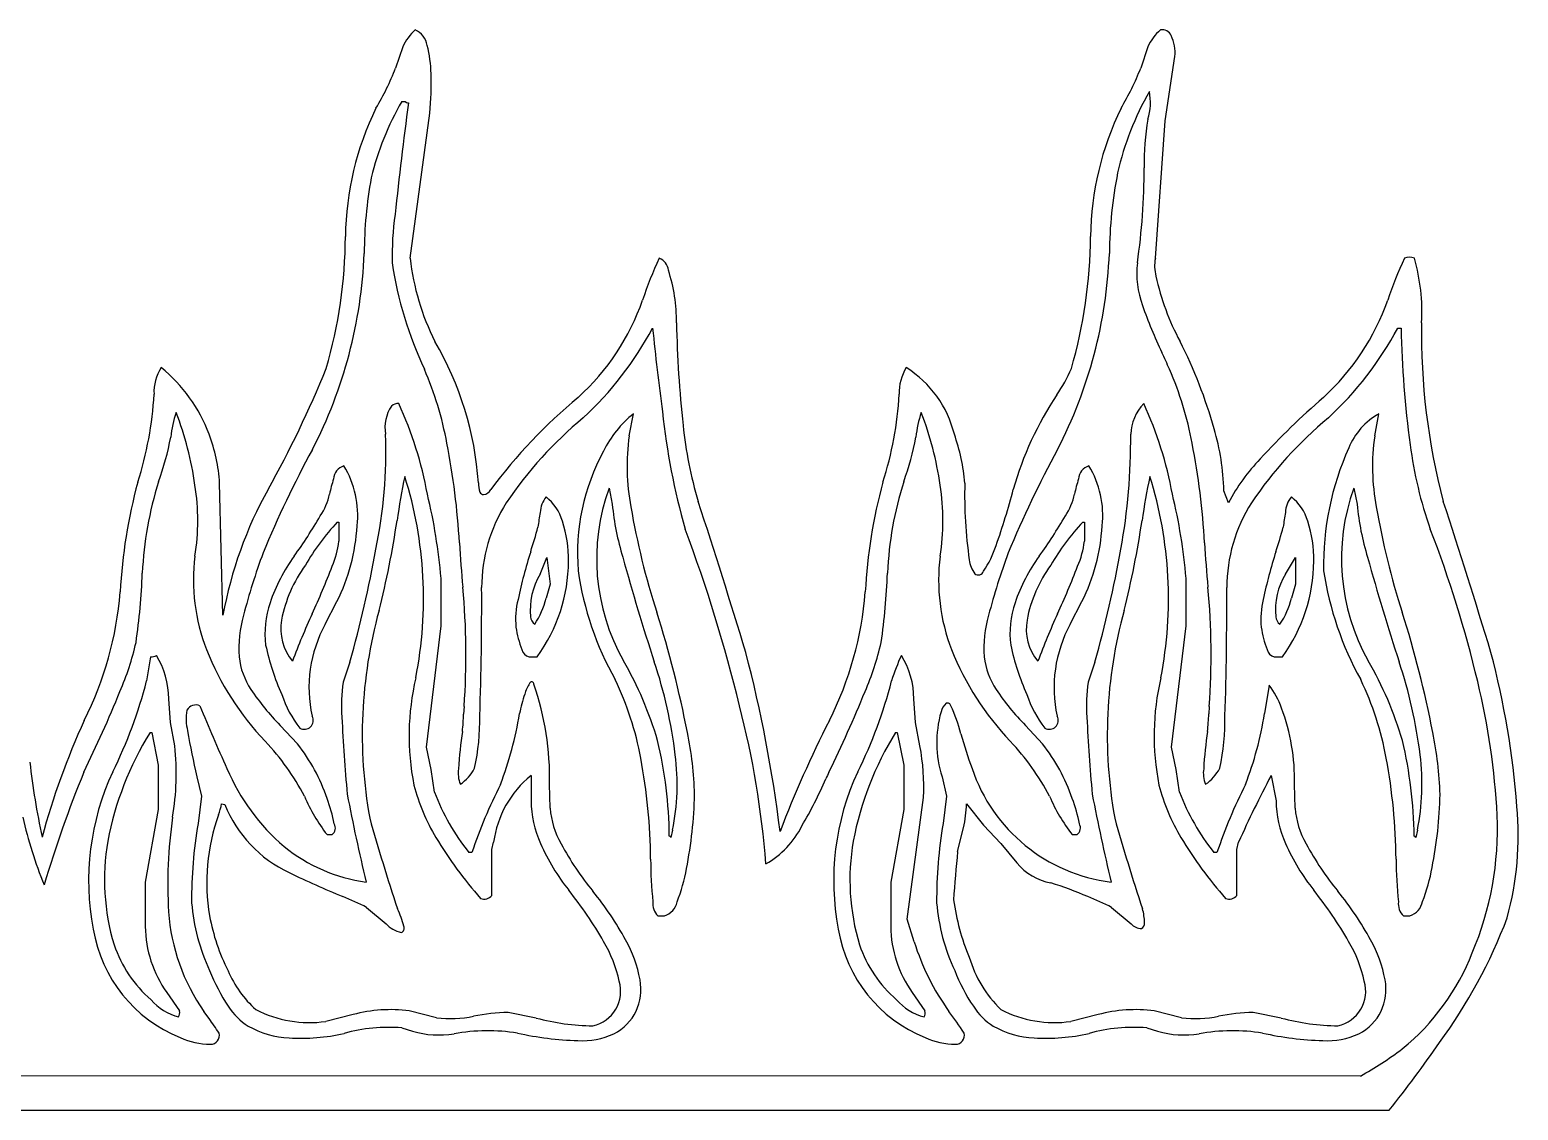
# Model space of a CAD drawing. Extents: x -38.8 to 24, y -17.1 to 3.4.
# Drawn here: x 1.013 to 3.311, y -0.887 to 0.782 of the extents above; entities that cross this region are included whole.
import ezdxf

# ---------------------------------------------------------------- set-up
doc = ezdxf.new("R2010")
doc.units = 0

msp = doc.modelspace()

# ---------------------------------------------------------------- linework, layer by layer
at = {"color": 7, "linetype": 'CONTINUOUS'}
for p, q in [((1.588697, 0.755376), (1.577724, 0.722436)), ((2.739252, 0.755376), (2.728279, 0.722436)), ((2.765974, 0.641169), (2.781195, 0.740279)), ((1.587362, 0.670947), (1.592524, 0.670947)), ((1.592524, 0.670947), (1.594458, 0.66942)), ((1.600311, 0.428693), (1.63064, 0.653118)), ((1.63064, 0.653118), (1.63064, 0.653118)), ((2.750867, 0.428693), (2.765974, 0.641169)), ((1.600311, 0.428693), (1.600311, 0.428693)), ((1.974536, 0.320925), (1.974536, 0.320925)), ((3.125092, 0.320925), (3.130254, 0.320925)), ((2.366273, 0.259861), (2.366273, 0.259861)), ((1.938522, 0.154516), (1.945136, 0.188576)), ((2.732877, 0.204205), (2.732877, 0.204205)), ((3.089567, 0.154516), (3.096181, 0.188576)), ((1.31122, -0.122414), (1.306055, 0.081416)), ((1.907344, 0.073882), (1.91238, 0.048719)), ((2.863791, 0.05122), (2.856693, 0.069752)), ((3.057402, 0.073882), (3.062434, 0.048719)), ((1.487686, 0.021347), (1.490201, 0.021347)), ((1.490201, 0.021347), (1.490201, -0.008395)), ((1.797605, 0.013455), (1.797605, 0.013455)), ((2.63873, 0.021347), (2.641247, 0.021347)), ((2.641247, 0.021347), (2.641247, -0.008395)), ((1.801084, -0.058999), (1.811391, -0.033384)), ((1.811391, -0.033384), (1.816419, -0.07456)), ((2.951801, -0.058999), (2.967137, -0.033384)), ((2.967137, -0.033384), (2.967137, -0.07456)), ((1.647877, -0.138952), (1.647877, -0.065746)), ((2.798262, -0.138952), (2.798262, -0.065746)), ((1.816419, -0.07456), (1.810165, -0.096211)), ((2.967137, -0.07456), (2.96088, -0.096211)), ((1.469051, -0.136431), (1.487005, -0.101505)), ((2.61944, -0.136431), (2.637391, -0.101505)), ((1.625245, -0.326543), (1.647877, -0.138952)), ((2.77563, -0.326543), (2.798262, -0.138952)), ((1.199533, -0.186935), (1.193199, -0.223867)), ((1.507205, -0.195103), (1.496984, -0.225884)), ((1.783729, -0.186943), (1.796306, -0.186943)), ((2.65759, -0.195103), (2.647369, -0.225884)), ((2.934444, -0.186943), (2.94702, -0.186943)), ((1.230373, -0.288314), (1.227661, -0.251724)), ((2.380761, -0.288314), (2.378049, -0.251724)), ((2.926526, -0.230463), (2.919336, -0.274573)), ((1.683508, -0.263468), (1.682817, -0.275265)), ((1.768951, -0.274573), (1.768951, -0.274573)), ((2.834063, -0.263468), (2.833382, -0.275103)), ((1.236776, -0.324467), (1.230373, -0.288314)), ((1.426038, -0.32131), (1.399581, -0.29275)), ((2.387163, -0.324467), (2.380761, -0.288314)), ((2.576594, -0.32131), (2.550138, -0.29275)), ((1.198723, -0.30381), (1.201238, -0.30381)), ((1.201238, -0.30381), (1.211298, -0.354139)), ((2.349766, -0.30381), (2.352284, -0.30381)), ((2.352284, -0.30381), (2.362345, -0.354139)), ((1.632541, -0.361034), (1.625245, -0.326543)), ((2.782926, -0.361034), (2.77563, -0.326543)), ((1.211298, -0.354139), (1.211298, -0.422771)), ((1.637684, -0.395973), (1.632541, -0.361034)), ((2.362345, -0.354139), (2.362345, -0.422771)), ((2.788069, -0.395973), (2.782926, -0.361034)), ((1.271079, -0.372002), (1.278181, -0.402041)), ((1.78684, -0.37026), (1.78684, -0.409149)), ((1.816272, -0.420438), (1.815476, -0.383813)), ((2.421467, -0.372002), (2.428569, -0.402041)), ((2.92968, -0.37026), (2.937226, -0.409149)), ((2.966656, -0.420438), (2.965862, -0.383813)), ((1.278181, -0.402041), (1.272688, -0.444235)), ((2.367524, -0.591856), (2.392672, -0.404264)), ((2.428569, -0.402041), (2.423074, -0.444235)), ((1.211298, -0.422771), (1.191177, -0.534867)), ((1.309005, -0.413724), (1.314033, -0.41487)), ((2.362345, -0.422771), (2.342222, -0.534867)), ((2.459392, -0.413724), (2.485544, -0.446664)), ((2.005429, -0.45458), (2.002915, -0.466016)), ((2.445513, -0.487355), (2.45469, -0.450923)), ((2.485544, -0.446664), (2.512042, -0.475348)), ((3.155486, -0.45458), (3.152969, -0.466016)), ((1.471851, -0.461468), (1.479598, -0.461468)), ((1.726481, -0.484642), (1.728998, -0.473207)), ((2.512042, -0.475348), (2.537167, -0.504914)), ((2.622411, -0.461468), (2.630155, -0.461468)), ((2.876866, -0.484642), (2.879383, -0.473207)), ((1.695663, -0.488974), (1.690631, -0.488974)), ((1.726481, -0.555566), (1.726481, -0.484642)), ((2.846048, -0.488974), (2.841019, -0.488974)), ((2.876866, -0.555566), (2.876866, -0.484642)), ((1.191177, -0.534867), (1.191177, -0.603498)), ((2.342222, -0.534867), (2.342222, -0.603498)), ((1.532948, -0.573971), (1.563012, -0.59903)), ((2.683336, -0.573971), (2.713398, -0.59903)), ((1.982856, -0.586957), (1.992915, -0.586957)), ((2.378561, -0.626942), (2.367524, -0.591856)), ((3.133901, -0.586957), (3.143962, -0.586957)), ((1.224476, -0.705257), (1.243992, -0.733899)), ((2.375522, -0.705257), (2.395036, -0.733899)), ((1.289689, -0.745723), (1.281684, -0.734463)), ((1.640974, -0.744299), (1.598781, -0.73356)), ((2.791361, -0.744299), (2.749166, -0.73356)), ((1.512108, -0.739532), (1.469959, -0.750018)), ((1.794829, -0.744807), (1.75163, -0.736291)), ((2.662495, -0.739532), (2.620348, -0.750018)), ((2.945216, -0.744807), (2.902015, -0.736291)), ((1.587519, -0.760066), (1.603976, -0.765263)), ((2.737905, -0.760066), (2.754365, -0.765263)), ((3.067658, -0.834366), (-1.135802, -0.833263)), ((-1.23002, -0.886934), (3.111856, -0.887214)), ((3.111856, -0.887214), (3.111856, -0.887214))]:
    msp.add_line(p, q, dxfattribs=at)
for centre, radius, start, end in [((1.659031, 0.723397), 0.077263, 131.286152, 155.550601), ((1.595166, 0.752541), 0.031654, 8.819281, 65.97994), ((2.809652, 0.723347), 0.077344, 131.297313, 155.536607), ((2.761403, 0.766224), 0.015485, 24.744325, 100.401446), ((2.711412, 0.744671), 0.069921, 356.397984, 383.637126), ((1.448637, 0.710242), 0.183956, 1.084878, 14.852284), ((1.20629, 0.866484), 0.398388, 328.893667, 338.802866), ((1.160525, 0.698345), 0.472285, 354.50483, 361.86618), ((2.356945, 0.866424), 0.398272, 328.893789, 338.805733), ((1.960639, 0.452979), 0.432257, 149.718039, 166.587014), ((7.821867, -0.171587), 6.280643, 172.311728, 173.892379), ((1.596817, 0.672204), 0.00365, 229.724299, 283.729335), ((3.145054, 0.456159), 0.464423, 150.293361, 166.962189), ((2.652564, 0.669521), 0.090672, 343.339236, 370.66921), ((1.964483, 0.456842), 0.464228, 153.956206, 179.32374), ((3.11504, 0.456842), 0.464228, 153.956206, 179.32374), ((3.092257, 0.578951), 0.358688, 169.628628, 181.659304), ((2.175498, 0.435131), 0.646212, 169.467973, 179.909659), ((3.356137, 0.430002), 0.676327, 168.837834, 179.479174), ((1.701525, 0.569452), 1.032194, 351.763706, 359.950767), ((2.041043, 0.432043), 0.468644, 172.075964, 181.278904), ((0.751103, 0.467336), 0.749201, 343.813498, 359.616479), ((1.901832, 0.467315), 0.74903, 343.811398, 359.618028), ((0.804388, 0.465513), 0.725493, 332.733596, 357.680417), ((2.154149, 0.507947), 0.588009, 188.445829, 205.223396), ((1.975593, 0.470194), 0.37757, 186.310481, 206.733077), ((2.499978, 0.18518), 0.569736, 154.696523, 161.689021), ((1.977219, 0.408258), 0.021832, 5.453445, 69.388768), ((1.955023, 0.465486), 0.725408, 332.732477, 357.682243), ((2.866383, 0.405603), 0.144197, 173.637187, 200.103234), ((2.813549, 0.416919), 0.063779, 169.362264, 194.285306), ((3.651471, 0.184821), 0.570738, 154.704236, 161.68437), ((3.143203, 0.410058), 0.02018, 67.432698, 112.567302), ((2.861665, 0.346451), 0.300746, 356.707638, 375.870236), ((1.757674, 0.331917), 0.253701, 359.381559, 378.00422), ((3.129887, 0.483392), 0.386978, 192.265551, 208.229559), ((1.615291, 0.483488), 0.363914, 312.19425, 340.861287), ((3.380533, 0.581943), 0.687723, 199.176453, 205.73938), ((2.765848, 0.483486), 0.363912, 312.194516, 340.861552), ((3.849602, 0.369145), 1.838676, 181.245507, 186.197383), ((4.168256, 0.31158), 1.006496, 178.998106, 194.870426), ((1.199682, 0.045516), 0.507342, 4.138942, 30.151701), ((1.509998, 0.568937), 0.526598, 312.745014, 331.902605), ((6.134355, 0.747232), 4.181606, 185.851366, 187.630937), ((2.109724, -0.043166), 0.761139, 15.901981, 26.828251), ((2.660574, 0.568922), 0.526573, 312.744559, 331.90306), ((4.715344, 0.354291), 1.585442, 181.205912, 187.746397), ((0.458297, -0.773325), 2.533588, 24.004686, 24.647772), ((1.273158, 0.222501), 0.06852, 146.959482, 183.198121), ((1.062805, 0.071418), 0.242679, 20.628042, 50.942137), ((-0.1046, 0.900466), 1.701003, 330.846117, 337.82648), ((1.125818, 0.043588), 0.540464, 10.603846, 23.300192), ((2.428892, 0.221124), 0.073632, 148.259212, 181.903587), ((2.275508, 0.116216), 0.169918, 13.857789, 57.712391), ((2.408804, 0.348458), 0.230631, 325.447935, 337.038376), ((2.276383, 0.043595), 0.540453, 10.603274, 23.299848), ((0.66187, 0.248935), 0.543717, 342.20743, 356.809978), ((2.381588, -0.415647), 0.817711, 129.658838, 143.440401), ((1.812368, 0.248946), 0.543776, 342.208229, 356.80918), ((3.024267, -0.067112), 0.512009, 146.208331, 164.256685), ((3.80636, -0.700362), 1.212266, 131.048383, 137.482384), ((1.393691, 0.136375), 0.163986, 160.717728, 174.299013), ((0.76639, 0.008425), 0.506389, 7.924462, 21.076119), ((1.618088, 0.167817), 0.056759, 145.122229, 190.981958), ((1.580746, 0.191811), 0.012515, 81.985247, 137.457387), ((1.058058, -0.039073), 0.578112, 10.297386, 24.886011), ((2.047755, 0.058858), 0.165401, 128.347589, 154.218483), ((3.072124, 0.307034), 1.088444, 186.069406, 195.812295), ((2.544005, 0.136424), 0.16374, 160.706009, 174.307848), ((1.916901, 0.00844), 0.506426, 7.922164, 21.072678), ((2.784026, 0.154514), 0.071312, 135.829027, 177.998718), ((2.208488, -0.039059), 0.578067, 10.296815, 24.886582), ((3.147639, 0.096162), 0.105775, 119.110371, 157.963782), ((2.265245, -0.297153), 0.622942, 129.689208, 146.019687), ((2.651028, 0.234282), 0.632565, 185.773145, 196.627157), ((2.485963, 0.060751), 0.370839, 1.390722, 16.388106), ((3.415795, -0.297143), 0.622931, 129.689334, 146.020041), ((0.783568, 0.236649), 0.454769, 340.330363, 349.357798), ((1.032662, 0.062481), 0.274048, 3.961808, 20.156382), ((0.83137, 0.130055), 0.731495, 348.109482, 362.111395), ((0.495511, -0.081219), 1.182993, 3.405698, 10.927766), ((2.266027, 0.106981), 0.330937, 171.741761, 190.867945), ((1.933187, 0.236897), 0.455736, 340.340747, 349.34896), ((2.156976, 0.056863), 0.30064, 4.684335, 19.43821), ((1.786622, 0.146748), 0.926193, 349.586366, 360.634511), ((1.646137, -0.081202), 1.18292, 3.405103, 10.927628), ((3.417068, 0.106981), 0.330933, 171.741648, 190.868059), ((3.767997, 0.220611), 0.628739, 187.311817, 199.527613), ((2.890792, -0.652701), 1.641811, 151.40304, 157.576198), ((2.188979, -0.027285), 0.330429, 151.417953, 184.623738), ((4.041732, -0.652857), 1.642225, 151.404719, 157.576274), ((3.134706, -0.093466), 0.307131, 136.252788, 151.894953), ((3.452656, -0.045689), 0.44206, 155.753712, 181.067138), ((1.504074, 0.086725), 0.022213, 106.3829, 177.189616), ((1.374406, 0.03218), 0.144853, 353.333347, 391.579293), ((2.654461, 0.086726), 0.022212, 106.387334, 177.192178), ((2.524785, 0.032179), 0.14486, 353.334239, 391.578402), ((1.958168, -0.128637), 0.806784, 164.807568, 177.02245), ((1.734559, -0.08246), 0.548491, 162.379395, 177.391841), ((0.929378, 0.02343), 0.342973, 350.804223, 369.195777), ((1.929852, -0.234774), 0.628754, 150.81659, 169.705832), ((1.66772, 0.025698), 0.195939, 161.517222, 168.551163), ((2.628199, -0.125136), 1.058738, 168.173119, 171.931844), ((0.989986, -0.097022), 0.630889, 348.823202, 377.420746), ((1.739761, 0.080272), 0.03411, 176.870772, 201.593357), ((1.710868, 0.079484), 0.016068, 279.323878, 329.914948), ((2.208525, -0.03543), 0.320405, 160.051976, 209.441788), ((3.10856, -0.128606), 0.806618, 164.806641, 177.024037), ((2.884999, -0.082447), 0.548377, 162.377011, 177.392651), ((2.080176, 0.02343), 0.342729, 350.797619, 369.202381), ((3.168138, 0.063637), 0.711749, 178.568708, 188.140701), ((1.555917, 0.323187), 1.007415, 340.392499, 345.55054), ((2.818126, 0.025685), 0.19596, 161.515262, 168.548517), ((3.776366, -0.124701), 1.056477, 168.171548, 171.938291), ((2.140336, -0.097024), 0.630923, 348.823991, 377.419956), ((3.358561, -0.035431), 0.320385, 160.050549, 209.443641), ((1.380941, 0.084456), 0.096799, 326.333447, 348.157438), ((0.784052, -0.138684), 0.866899, 4.826389, 13.539398), ((1.7139, 0.069843), 0.006229, 199.94143, 266.052346), ((1.954986, -0.079968), 0.244372, 147.588573, 180.006526), ((1.841878, 0.034432), 0.040841, 141.004911, 177.681031), ((1.763659, 0.00167), 0.074686, 16.224236, 51.515284), ((2.310845, 0.085122), 0.400125, 185.219951, 197.188461), ((-8.881489, -3.519602), 11.495726, 16.888025, 18.107497), ((2.531309, 0.084464), 0.096819, 326.335718, 348.155167), ((1.934415, -0.138682), 0.86692, 4.826074, 13.538854), ((3.105532, -0.07997), 0.244364, 147.586689, 180.00599), ((2.992592, 0.034436), 0.040838, 141.008078, 177.686209), ((2.914374, 0.001667), 0.074688, 16.225622, 51.515999), ((3.460891, 0.08512), 0.400117, 185.219837, 197.188575), ((-7.768145, -3.531429), 11.534772, 16.890534, 18.105881), ((0.742388, 0.452896), 0.833845, 324.487932, 329.588248), ((0.195379, 0.228385), 1.399645, 345.779895, 351.580884), ((2.132133, -0.026201), 0.336871, 169.344977, 173.239569), ((3.094997, 0.241901), 1.170719, 189.703125, 197.907583), ((1.892743, 0.452927), 0.833889, 324.487399, 329.587485), ((1.344194, 0.22871), 1.401249, 345.782819, 351.577167), ((3.282851, -0.026187), 0.336869, 169.347451, 173.242043), ((4.245726, 0.241851), 1.1704, 189.70331, 197.910056), ((1.752365, -0.225565), 0.361968, 136.989116, 150.133006), ((1.223286, 0.031687), 0.295445, 333.203759, 356.832796), ((1.114717, 0.196421), 0.706973, 341.793822, 345.00103), ((1.657275, -0.036137), 0.187512, 359.083382, 378.234373), ((-0.201548, -0.822701), 2.377195, 13.632441, 20.516406), ((2.903536, -0.225659), 0.362124, 136.991972, 150.130151), ((2.373691, 0.031682), 0.295426, 333.202965, 356.833589), ((2.26722, 0.195959), 0.70513, 341.784032, 344.999719), ((2.807995, -0.036136), 0.187507, 359.083155, 378.234601), ((1.45425, -0.65366), 1.84485, 13.439027, 21.098911), ((1.353515, 0.007756), 0.137637, 336.608401, 353.260815), ((-0.21765, 0.291869), 1.792279, 344.234228, 349.957574), ((3.090248, 0.061058), 1.415666, 182.915294, 185.696523), ((2.359791, 0.031347), 0.152308, 325.613312, 342.332749), ((2.504561, 0.007756), 0.137637, 336.608401, 353.260815), ((0.932737, 0.291909), 1.792288, 344.232979, 349.956325), ((4.251468, 0.061881), 1.426359, 182.926551, 185.686929), ((1.563392, -0.068535), 0.297776, 172.832267, 201.112968), ((2.380151, -0.396957), 1.073033, 159.799145, 165.18831), ((1.641831, -0.191471), 0.272599, 144.057704, 161.139336), ((1.606825, -0.168888), 0.20884, 143.719677, 169.275773), ((2.475006, -0.246131), 0.723501, 162.158742, 168.19403), ((1.591032, -0.0378), 0.253734, 323.999349, 359.698257), ((5.268978, 0.884835), 3.464222, 195.36589, 198.155598), ((2.713979, -0.068523), 0.297809, 172.835411, 201.112951), ((2.508887, -0.031423), 0.045685, 187.201096, 216.296025), ((3.530707, -0.396967), 1.073036, 159.798604, 165.187768), ((2.792224, -0.191474), 0.272606, 144.057932, 161.139108), ((2.757863, -0.168883), 0.208832, 143.719793, 169.276794), ((3.625774, -0.246126), 0.723551, 162.160425, 168.195255), ((2.741761, -0.037802), 0.253721, 323.997643, 359.698563), ((6.419578, 0.885041), 3.464803, 195.366769, 198.156019), ((0.149475, -0.01796), 1.037914, 351.869164, 357.816735), ((0.405392, 0.364118), 1.150375, 335.091087, 339.066786), ((1.892707, -0.114255), 0.106995, 148.906982, 185.705272), ((2.337337, 0.014828), 0.482634, 188.189478, 209.40125), ((1.3017, -0.018111), 1.036239, 351.864355, 357.821544), ((2.477466, -0.051944), 0.008468, 230.3762, 341.203015), ((1.556438, 0.364118), 1.150375, 335.091087, 339.066786), ((3.0434, -0.114245), 0.10697, 148.90511, 185.712109), ((3.510007, 0.022174), 0.505098, 188.664852, 208.922823), ((0.621055, -0.044982), 0.533055, 333.230177, 355.508304), ((0.563029, -0.183231), 1.123347, 355.904039, 365.300321), ((-3.584175, -0.103294), 5.294841, 358.111379, 360.252116), ((1.771586, -0.044972), 0.533083, 333.230477, 355.507468), ((1.714132, -0.183225), 1.122802, 355.901751, 365.302609), ((-2.434754, -0.103305), 5.295974, 358.111897, 360.252176), ((1.523535, -0.15088), 0.147533, 161.205531, 186.967128), ((1.892931, -0.129127), 0.129881, 166.181211, 185.328561), ((1.693231, -0.068757), 0.120113, 325.765283, 346.786852), ((2.673907, -0.150876), 0.147519, 161.205153, 186.969239), ((3.043629, -0.129122), 0.129863, 166.181168, 185.331249), ((2.843974, -0.068769), 0.120084, 325.76267, 346.789466), ((1.525966, -0.174382), 0.190359, 164.228894, 183.761267), ((1.479728, -0.143384), 0.079229, 170.293569, 219.423935), ((2.508197, -0.600202), 1.163026, 155.634748, 159.541941), ((1.648848, -0.234609), 0.204856, 151.363409, 192.397039), ((2.251474, -0.307457), 0.72522, 164.646258, 190.203486), ((1.800382, -0.124563), 0.014145, 181.329607, 236.29621), ((0.41466, -0.61572), 1.643489, 10.945361, 17.62576), ((2.67652, -0.174379), 0.190356, 164.229663, 183.762263), ((2.630775, -0.143383), 0.079231, 170.294847, 219.424338), ((3.66, -0.600514), 1.163844, 155.636122, 159.540567), ((2.799228, -0.234613), 0.20485, 151.361163, 192.396125), ((3.401804, -0.307454), 0.725163, 164.64524, 190.204505), ((2.951094, -0.124571), 0.014136, 181.298592, 236.288765), ((1.580351, -0.610784), 1.62804, 10.873549, 17.616233), ((1.921787, -0.117616), 0.159923, 188.476139, 201.221607), ((3.072442, -0.117641), 0.159858, 188.470505, 201.221), ((0.739179, -0.062911), 0.449468, 336.739008, 346.903485), ((1.700511, -0.009751), 0.446898, 201.811267, 223.501027), ((1.754461, -0.087209), 0.386084, 192.196586, 204.096069), ((1.787376, -0.172404), 0.01499, 191.93828, 255.918927), ((0.032315, -0.722546), 2.15554, 7.085698, 14.576171), ((1.889724, -0.062907), 0.449478, 336.739122, 346.903371), ((2.851059, -0.009754), 0.44689, 201.811326, 223.501541), ((2.904911, -0.087193), 0.386149, 192.196934, 204.094361), ((2.938091, -0.172404), 0.01499, 191.938386, 255.918821), ((1.979076, -0.520264), 1.334065, 4.40181, 14.773967), ((1.20096, -0.174366), 0.012651, 263.520117, 305.673415), ((1.097177, -0.252986), 0.13049, 0.554109, 31.58403), ((1.448728, -0.174488), 0.113389, 186.268819, 213.732313), ((1.437533, -0.476401), 0.567795, 16.389261, 29.951362), ((1.283988, -0.426459), 0.730981, 6.922917, 18.492099), ((2.66167, -0.324108), 0.333507, 155.280442, 162.508543), ((2.247528, -0.253), 0.130527, 0.560074, 31.581219), ((2.599283, -0.174488), 0.113388, 186.268706, 213.732426), ((2.587547, -0.476412), 0.567839, 16.389047, 29.950006), ((2.434073, -0.426458), 0.730953, 6.923068, 18.492706), ((0.50754, -0.049044), 0.707595, 333.528369, 345.695944), ((1.704635, -0.261124), 0.210621, 170.368253, 185.17348), ((1.987801, -0.308601), 0.389272, 166.739596, 191.296803), ((1.840972, -0.263011), 0.066445, 148.193155, 163.83167), ((1.787893, -0.229041), 0.003547, 357.38549, 522.776858), ((1.366528, -0.374442), 0.449046, 358.804146, 378.871089), ((1.481928, -0.430545), 0.482304, 10.407676, 25.605411), ((1.6581, -0.049108), 0.70741, 333.526769, 345.697544), ((2.855129, -0.261121), 0.210727, 170.374129, 185.171824), ((3.13822, -0.3086), 0.389303, 166.740961, 191.296129), ((2.633027, -0.430535), 0.482248, 10.407617, 25.607178), ((2.138615, -0.491965), 1.141647, 3.024547, 13.528669), ((-0.806549, 0.562331), 2.116779, 334.018067, 337.714012), ((1.688158, -0.011036), 0.403286, 214.154989, 224.310545), ((1.560643, -0.193356), 0.166768, 197.979847, 218.376295), ((2.110391, -0.351603), 0.350022, 162.183674, 167.286739), ((0.344246, 0.562209), 2.11651, 334.018221, 337.714624), ((2.838714, -0.01103), 0.40329, 214.15561, 224.311167), ((2.711008, -0.193368), 0.166744, 197.978369, 218.377773), ((2.822728, -0.309957), 0.13074, 19.60613, 37.446747), ((1.329388, -0.283048), 0.075099, 169.492741, 193.992173), ((1.269477, -0.277253), 0.016012, 67.247556, 150.440473), ((3.199404, 0.508854), 2.072612, 201.848808, 204.76386), ((1.236594, -0.257116), 0.446592, 354.234741, 357.670855), ((1.241558, -0.191814), 0.533847, 338.892755, 351.081812), ((0.770158, -0.61112), 1.383195, 4.326709, 14.60189), ((2.587583, -0.319413), 0.174242, 164.218779, 197.566824), ((2.445227, -0.278166), 0.026052, 131.654236, 166.367678), ((2.429762, -0.263988), 0.005602, 15.769808, 109.285315), ((2.239925, -0.3561), 0.216521, 13.442753, 25.623126), ((2.379254, -0.256568), 0.454505, 354.266034, 357.662738), ((2.392139, -0.191885), 0.533642, 338.892422, 351.08605), ((2.639369, -0.378647), 0.326534, 359.093403, 380.164286), ((2.179343, -0.777878), 1.189271, 155.520057, 164.775396), ((1.436866, -0.285192), 0.013612, 239.24529, 389.02197), ((3.878285, -0.175458), 2.385709, 182.514302, 185.378484), ((1.355998, -0.283592), 0.35184, 347.608224, 360.944215), ((3.861, -1.103783), 1.809295, 153.095721, 159.042833), ((2.587252, -0.285193), 0.013611, 239.242619, 389.027678), ((5.029052, -0.175472), 2.386088, 182.513573, 185.377296), ((2.50669, -0.283602), 0.351702, 347.6049, 360.946144), ((1.611715, -0.561254), 0.486662, 148.062197, 169.384168), ((2.17818, -0.148539), 0.934221, 189.405306, 193.839217), ((1.099224, -0.579491), 0.381444, 27.680705, 43.40499), ((1.206258, -0.495591), 0.280493, 18.706356, 38.413682), ((2.253636, -0.39036), 0.579489, 171.227149, 176.96355), ((1.340895, -0.46995), 0.659535, 0.540476, 13.48151), ((1.483183, -0.415905), 0.556504, 1.703178, 11.635481), ((2.762788, -0.561257), 0.48669, 148.063768, 169.384376), ((3.214834, -0.089027), 0.794456, 195.831694, 199.890561), ((2.249845, -0.579421), 0.381348, 27.676313, 43.404021), ((2.356792, -0.495603), 0.280519, 18.707266, 38.412772), ((3.403709, -0.39036), 0.579009, 171.219831, 176.961042), ((2.490917, -0.469954), 0.65957, 0.540819, 13.481167), ((2.603908, -0.420287), 0.586954, 2.042819, 11.46015), ((0.840096, -0.367409), 0.398997, 350.288724, 366.178378), ((1.076077, -0.50804), 0.895481, 0.541901, 10.593382), ((1.65145, -0.383565), 0.361032, 348.65586, 367.19428), ((2.09349, -0.384831), 0.299812, 356.283467, 371.615136), ((2.227183, -0.508028), 0.89542, 0.541194, 10.593361), ((2.801512, -0.383565), 0.361027, 348.655746, 367.194394), ((2.336067, -0.193223), 1.332388, 186.731084, 191.794748), ((2.917166, -1.104269), 1.965222, 157.903119, 163.284267), ((1.503369, -0.532721), 0.399577, 155.095708, 190.803115), ((1.616743, -0.232846), 0.324978, 202.903372, 229.524765), ((1.718614, -0.366854), 0.044242, 170.645989, 202.366172), ((1.641257, -0.329096), 0.06564, 303.724449, 332.804044), ((2.86335, -0.653358), 0.680605, 154.933297, 155.901819), ((2.653754, -0.532719), 0.399577, 155.09594, 190.803347), ((2.714124, -0.27686), 0.259787, 198.506637, 263.025056), ((2.869164, -0.366855), 0.044238, 170.644641, 202.367521), ((2.791839, -0.32912), 0.065604, 303.716444, 332.812049), ((1.902822, -0.308505), 0.306415, 194.428724, 210.943207), ((2.450393, -0.74331), 0.796432, 153.187422, 161.376773), ((1.887814, -0.494717), 0.160266, 129.053132, 172.28692), ((1.627128, -0.107995), 0.670585, 329.54349, 336.492942), ((3.053209, -0.308509), 0.306414, 194.428124, 210.942606), ((3.600841, -0.743364), 0.79651, 153.185906, 161.374571), ((4.371648, -1.138526), 1.633862, 151.951784, 155.970556), ((1.672384, -0.303562), 0.255241, 202.756504, 218.217991), ((1.266226, -0.48442), 0.220281, 10.332845, 20.957491), ((4.422298, 0.156502), 2.971618, 190.775622, 193.450756), ((1.97208, -0.267168), 0.358346, 201.066035, 218.241108), ((1.956612, -0.406312), 0.169796, 180.957387, 203.955185), ((1.355166, -0.382657), 0.684479, 348.938255, 358.601303), ((2.822903, -0.303546), 0.255219, 202.762438, 218.226435), ((2.416764, -0.484425), 0.220299, 10.333303, 20.957034), ((5.577171, 0.157465), 2.976206, 190.777685, 193.448693), ((3.122566, -0.267102), 0.358464, 201.070165, 218.239769), ((3.107002, -0.406312), 0.1698, 180.957614, 203.954958), ((2.533891, -0.384934), 0.656757, 348.822155, 358.740961), ((1.684773, -0.27633), 0.700878, 193.04194, 202.012397), ((1.953592, -0.538421), 0.727645, 171.806019, 183.328338), ((1.593243, -0.534718), 0.307106, 160.243945, 189.812995), ((1.227116, -0.400154), 0.083006, 338.250769, 350.590655), ((1.498129, -0.340875), 0.198411, 201.897006, 244.687499), ((4.33684, 0.343595), 2.905633, 195.561892, 198.4538), ((1.947683, -0.410181), 0.131811, 184.463111, 209.803251), ((2.232462, -0.403937), 0.227141, 348.061542, 357.530352), ((5.481733, 0.341856), 2.899873, 195.557906, 198.455543), ((3.098092, -0.410167), 0.131837, 184.468329, 209.803715), ((2.786795, -0.452393), 0.49231, 337.091713, 362.405818), ((2.820448, -0.46183), 0.49073, 344.884758, 365.13909), ((1.957997, -0.561298), 0.695235, 170.306487, 180.447404), ((1.472102, -0.451342), 0.012599, 306.510506, 390.701997), ((2.078523, -0.383751), 0.141979, 299.952484, 333.137622), ((3.10843, -0.561296), 0.695282, 170.307295, 180.447526), ((2.622658, -0.451343), 0.012599, 306.515428, 390.703725), ((1.473893, -0.531342), 0.345712, 170.048811, 196.852653), ((1.566501, -0.281955), 0.255088, 230.949145, 262.270175), ((2.194241, -0.132632), 0.646791, 211.031626, 221.373593), ((2.100262, -0.34322), 0.32669, 203.838258, 218.683652), ((2.243875, -0.253873), 0.466661, 208.381296, 219.241025), ((2.000339, -0.466321), 0.002593, 6.742094, 88.647035), ((2.624942, -0.531344), 0.345715, 170.048567, 196.852183), ((3.344614, -0.132652), 0.646771, 211.030719, 221.372915), ((3.250617, -0.343238), 0.326655, 203.837459, 218.684451), ((3.394368, -0.253813), 0.466782, 208.381705, 219.23846), ((3.150399, -0.466315), 0.002587, 6.619863, 88.701151), ((2.615819, -0.496923), 0.644306, 180.235434, 186.07513), ((4.937996, -0.73236), 2.504496, 174.386015, 176.10944), ((2.603012, -0.453402), 0.083601, 218.037043, 260.731269), ((3.766964, -0.496917), 0.644407, 180.235892, 186.074672), ((2.15743, 1.037119), 1.726004, 244.460681, 247.475182), ((1.758352, -0.465804), 0.272864, 338.579778, 349.829584), ((2.89618, -0.461733), 0.286498, 338.914426, 349.844354), ((1.351615, -0.939832), 0.630608, 29.776183, 38.483928), ((1.486594, -0.869799), 0.509476, 28.830698, 39.014388), ((2.364451, -1.225977), 0.72585, 67.124357, 71.933975), ((2.502015, -0.939822), 0.630591, 29.776068, 38.484042), ((2.63695, -0.869818), 0.509511, 28.831041, 39.014045), ((1.568523, -0.541499), 0.306779, 184.716878, 205.060119), ((1.370431, -0.881494), 0.347825, 62.14488, 68.797572), ((1.714278, -0.54476), 0.0163, 250.655484, 318.471483), ((2.000287, -0.568506), 0.025384, 172.315321, 226.628392), ((1.984403, -0.559705), 0.028551, 287.344797, 348.380572), ((2.718922, -0.541499), 0.306792, 184.716822, 205.059154), ((2.802674, -0.510989), 0.367025, 188.056437, 202.416336), ((2.520773, -0.88161), 0.347948, 62.147089, 68.79772), ((2.864663, -0.544763), 0.016298, 250.647038, 318.478345), ((3.151328, -0.568506), 0.02538, 172.313646, 226.634729), ((3.134803, -0.559193), 0.029236, 288.25531, 348.934495), ((1.530888, -0.559582), 0.304444, 183.971223, 215.059643), ((1.592596, -0.533072), 0.306754, 190.136525, 206.889472), ((1.469961, -0.6308), 0.123413, 13.024596, 26.282241), ((2.725359, -0.598858), 0.008835, 298.179073, 368.585177), ((2.652046, -0.598493), 0.082055, 0.66586, 15.798335), ((2.53802, -0.304345), 0.808264, 323.706598, 339.319109), ((1.327318, -0.571567), 0.219426, 189.455653, 247.96585), ((1.369347, -0.601523), 0.178181, 180.63527, 215.604437), ((1.596939, -0.568032), 0.045956, 222.416493, 256.80041), ((1.584326, -0.606348), 0.006767, 288.253106, 389.780175), ((2.477705, -0.571567), 0.219427, 189.455659, 247.965427), ((2.520403, -0.601518), 0.178193, 180.636898, 215.603826), ((2.729629, -0.585542), 0.021105, 219.726864, 269.734147), ((1.326175, -0.570101), 0.193186, 198.552597, 229.321468), ((1.721999, -0.731607), 0.205744, 12.238441, 30.668478), ((1.763402, -0.719977), 0.194744, 10.108188, 29.487657), ((2.477221, -0.570097), 0.193188, 198.553524, 229.322396), ((2.736028, -0.516114), 0.374254, 197.225355, 215.691824), ((2.872385, -0.731607), 0.205744, 12.238441, 30.668478), ((2.913786, -0.719984), 0.194748, 10.109947, 29.489188), ((2.648106, -0.594305), 0.193213, 197.0476, 225.359448), ((2.902767, -0.51169), 0.362527, 309.260135, 338.589788), ((1.565778, -0.562775), 0.295836, 201.550398, 213.62747), ((1.474835, -0.605581), 0.169317, 203.025638, 228.18895), ((1.870399, -0.70335), 0.05486, 282.643635, 376.255093), ((1.880306, -0.700956), 0.076338, 296.807295, 371.452768), ((2.716155, -0.562775), 0.295827, 201.550985, 213.628514), ((3.020785, -0.703349), 0.054861, 282.644214, 376.254514), ((3.030695, -0.700956), 0.076335, 296.804432, 371.453403), ((1.264732, -0.66036), 0.085565, 221.100265, 255.101385), ((1.232306, -0.736952), 0.012078, 329.687559, 374.641841), ((1.405281, -0.671511), 0.101994, 212.696171, 237.341054), ((1.444489, -0.571928), 0.179902, 242.692365, 278.138932), ((1.570774, -0.959039), 0.227211, 82.919695, 104.963509), ((2.415786, -0.660353), 0.085575, 221.100983, 255.095826), ((2.383408, -0.736959), 0.012023, 329.572628, 374.744481), ((1.976667, -1.07815), 0.570537, 32.928559, 37.041267), ((2.555685, -0.671498), 0.102015, 212.697256, 237.336248), ((2.594877, -0.57193), 0.179901, 242.692116, 278.139355), ((2.72116, -0.959025), 0.227197, 82.919331, 104.964054), ((0.988082, -0.971598), 0.37681, 32.70375, 36.829747), ((1.420944, -0.629976), 0.145707, 240.971883, 267.016993), ((1.662345, -0.570104), 0.175502, 263.005606, 281.784443), ((1.757979, -1.053855), 0.317627, 91.145443, 100.850356), ((1.887875, -0.393497), 0.363424, 255.165505, 269.137964), ((2.571329, -0.629976), 0.145707, 240.971883, 267.016993), ((2.812731, -0.570107), 0.175499, 263.005648, 281.784485), ((2.908365, -1.053849), 0.317621, 91.145555, 100.850468), ((3.03826, -0.393512), 0.363408, 255.165188, 269.138103), ((1.292391, -0.6725), 0.112895, 245.17871, 269.748151), ((1.29198, -0.771707), 0.013688, 269.643956, 375.671926), ((1.430987, -0.462967), 0.313015, 266.771999, 282.386106), ((1.566279, -1.007333), 0.248177, 85.090465, 105.938395), ((1.644282, -0.624923), 0.146013, 253.975638, 279.358565), ((1.719918, -1.070349), 0.305791, 81.33256, 99.770339), ((1.874443, -0.274566), 0.505259, 257.606306, 268.261367), ((1.866921, -0.668416), 0.11145, 265.982823, 295.40423), ((2.442776, -0.672498), 0.112898, 245.178969, 269.74841), ((2.442366, -0.771705), 0.01369, 269.643305, 375.66008), ((2.581373, -0.462947), 0.313035, 266.772066, 282.385716), ((2.716665, -1.007322), 0.248166, 85.09036, 105.938745), ((2.794668, -0.624943), 0.145994, 253.974524, 279.359263), ((2.870303, -1.070346), 0.305787, 81.332446, 99.770453), ((3.024833, -0.274523), 0.505302, 257.606799, 268.261174), ((3.017308, -0.668422), 0.111444, 265.982861, 295.404944), ((2.782784, -0.325845), 0.582878, 299.257516, 306.830406), ((1.705054, 0.239396), 1.802316, 321.311179, 325.44886)]:
    msp.add_arc(centre, radius, start, end, dxfattribs=at)

doc.saveas('drawing.dxf')
